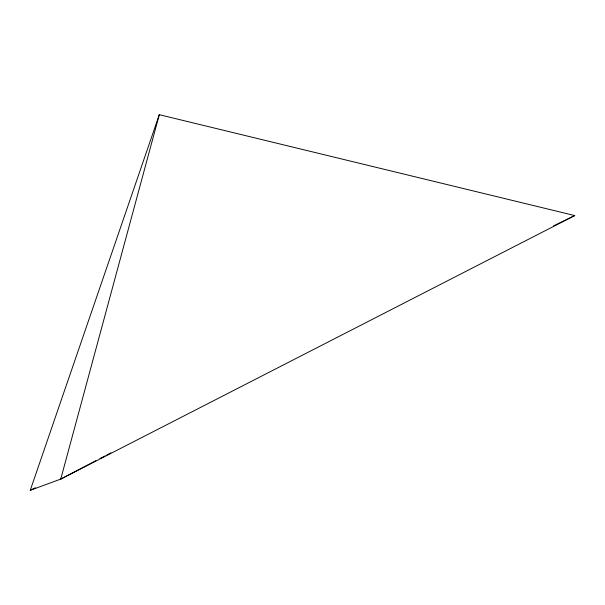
<?xml version="1.0" encoding="UTF-8"?>
<svg xmlns="http://www.w3.org/2000/svg" width="605" height="605" viewBox="0 0 605 605"><rect width="100%" height="100%" fill="white"/><g stroke="black" fill="none" stroke-linecap="round" stroke-linejoin="round"><path stroke-width="0.91" d="M159.296 114.685L60.742 479.099L30.25 490.315L159.296 114.685L574.75 215.569L60.742 479.099L95.87 460.723M100.052 458.537L105.073 455.905M106.745 455.036L110.927 452.842M30.25 490.315L35.287 487.736M553.514 225.922L574.75 215.569"/></g></svg>
